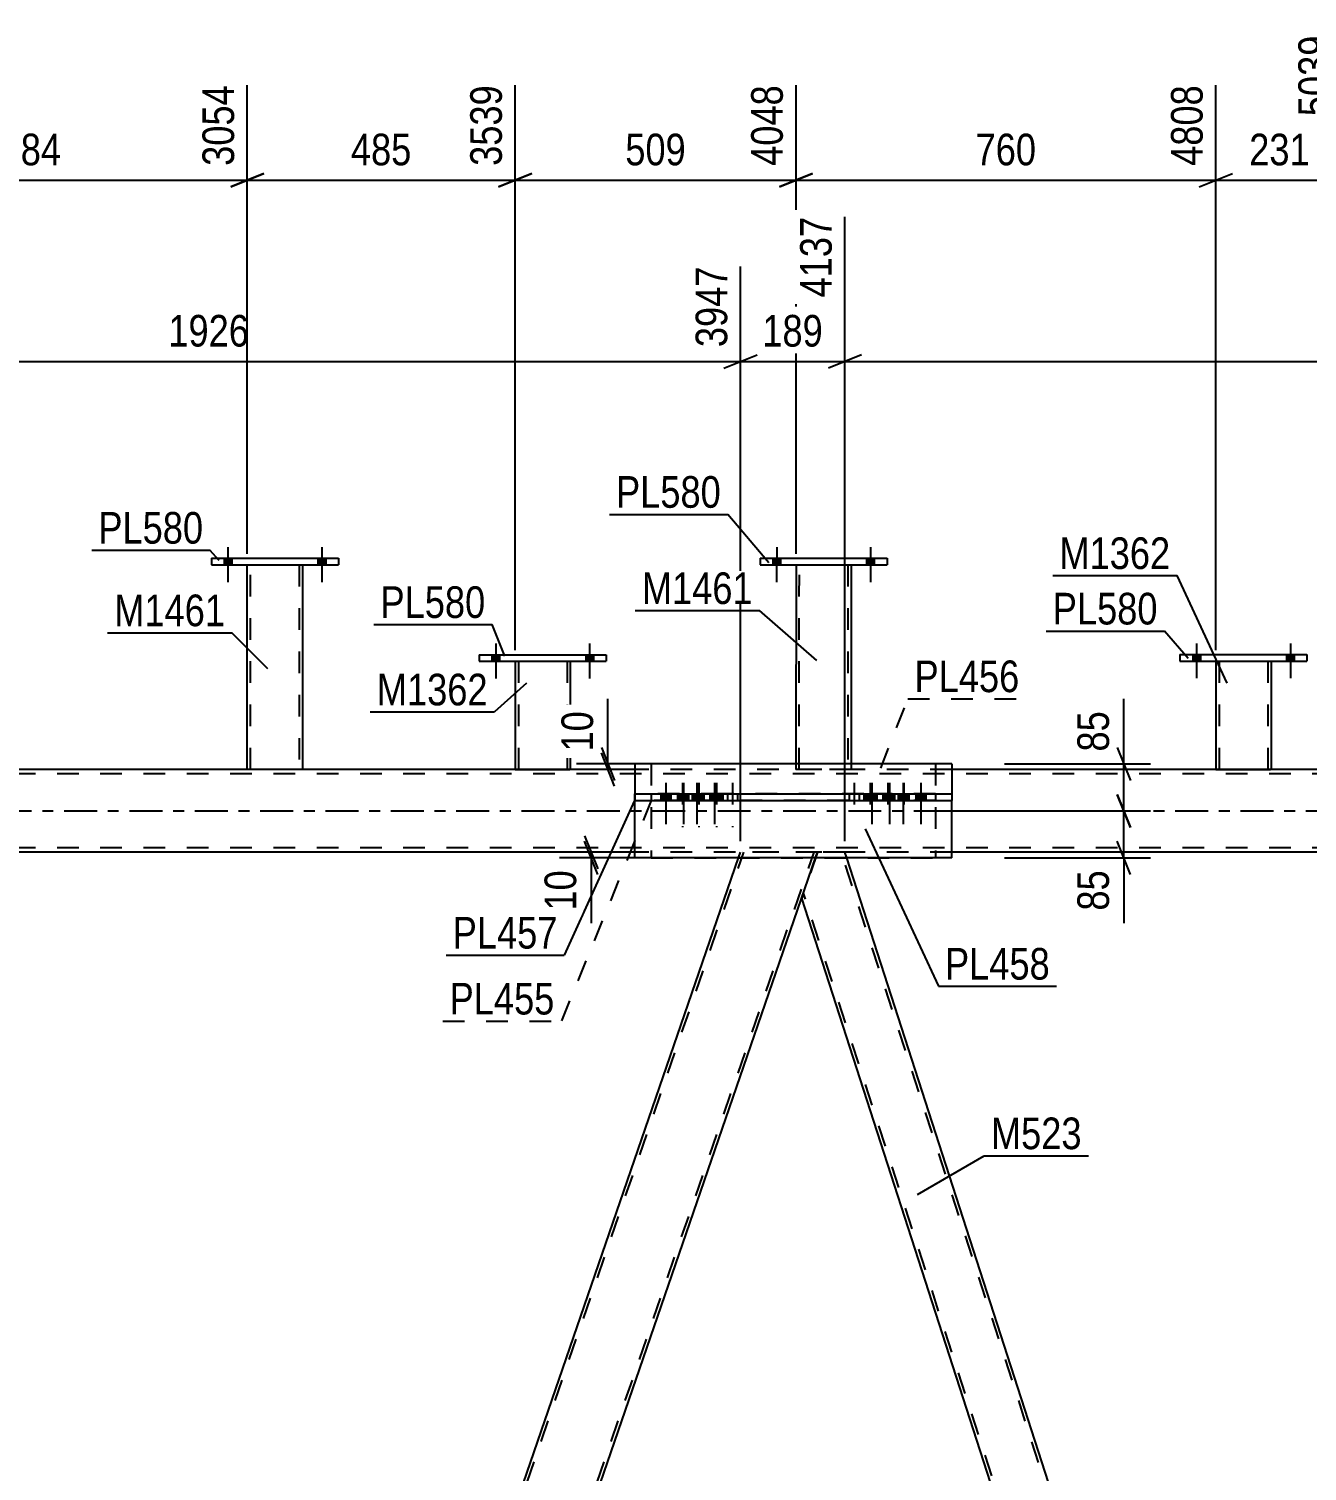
# Model space of a CAD drawing. Header units: millimetres. Extents: x 0 to 1189, y 0 to 841.
# Drawn here: x 287.8 to 403.6, y 550.2 to 680.8 of the extents above; entities that cross this region are included whole.
import ezdxf

# ---------------------------------------------------------------- set-up
doc = ezdxf.new("R2010")
doc.units = ezdxf.units.MM
doc.linetypes.add('DXK_LINE_DOT2', pattern=[3.9198, 1.9599, -1.9599])
doc.linetypes.add('DXK_LINE_DOT3', pattern=[5.9187, 2.979, -0.9799, 0.9799, -0.9799])
doc.styles.add('Arial Narrow', font='ARIALN.TTF', dxfattribs={"height": 0.2})

# ---------------------------------------------------------------- blocks, each defined once
blk = doc.blocks.new('Part-570348649-6372 - 6197')
at = {"color": 7, "linetype": 'DXK_LINE_DOT2'}
for p, q in [((301.07, 456.51), (352.6, 606.24)), ((307.42, 456.51), (358.95, 606.24)), ((352.11, 605.74), (352.29, 606.24)), ((359.27, 606.24), (352.29, 606.24)), ((359.09, 605.74), (359.27, 606.24))]:
    blk.add_line(p, q, dxfattribs=at)
at = {"color": 2, "linetype": 'Continuous'}
for p, q in [((300.93, 457.01), (352.11, 605.74)), ((307.91, 457.01), (359.09, 605.74))]:
    blk.add_line(p, q, dxfattribs=at)
blk = doc.blocks.new('Part-570348649-6417 - 6197')
at = {"color": 2, "linetype": 'Continuous'}
for p, q in [((328.63, 624.14), (328.63, 623.54)), ((328.63, 624.14), (340.13, 624.14)), ((328.63, 623.54), (340.13, 623.54)), ((340.13, 624.14), (340.13, 623.54))]:
    blk.add_line(p, q, dxfattribs=at)
blk = doc.blocks.new('Part-570348649-6287 - 6197')
at = {"color": 2, "linetype": 'Continuous'}
for p, q in [((307.62, 613.74), (307.63, 632.27)), ((312.63, 632.27), (312.62, 613.74))]:
    blk.add_line(p, q, dxfattribs=at)
at = {"color": 7, "linetype": 'DXK_LINE_DOT2'}
for p, q in [((307.63, 632.27), (312.63, 632.27)), ((307.92, 613.74), (307.93, 632.27)), ((312.33, 632.27), (312.32, 613.74)), ((312.62, 613.74), (307.62, 613.74))]:
    blk.add_line(p, q, dxfattribs=at)
blk = doc.blocks.new('Part-570348649-6248 - 6197')
at = {"color": 2, "linetype": 'Continuous'}
for p, q in [((371.43, 614.24), (342.71, 614.24)), ((342.71, 614.24), (342.71, 611.53)), ((371.43, 614.24), (371.43, 611.53)), ((342.71, 605.74), (342.71, 610.93)), ((371.43, 605.74), (371.43, 610.93)), ((371.43, 605.74), (342.71, 605.74))]:
    blk.add_line(p, q, dxfattribs=at)
at = {"color": 7, "linetype": 'DXK_LINE_DOT2'}
for p, q in [((342.71, 611.53), (342.71, 610.93)), ((371.43, 611.53), (371.43, 610.93))]:
    blk.add_line(p, q, dxfattribs=at)
blk = doc.blocks.new('Part-570348649-6317 - 6197')
at = {"color": 7, "linetype": 'DXK_LINE_DOT2'}
for p, q in [((1068.48, 613.34), (154.91, 613.34)), ((371.43, 613.74), (342.71, 613.74)), ((1068.48, 606.64), (154.91, 606.64)), ((371.43, 606.24), (342.71, 606.24))]:
    blk.add_line(p, q, dxfattribs=at)
at = {"color": 2, "linetype": 'Continuous'}
for p, q in [((342.71, 613.74), (265.67, 613.74)), ((448.47, 613.74), (371.43, 613.74)), ((342.71, 606.24), (265.67, 606.24)), ((448.47, 606.24), (371.43, 606.24))]:
    blk.add_line(p, q, dxfattribs=at)
at = {"color": 7, "linetype": 'DXK_LINE_DOT3'}
blk.add_line((154.91, 609.99), (1068.48, 609.99), dxfattribs=at)
blk = doc.blocks.new('Bolt-570348649-6653 - 6197')
at = {"linetype": 'Continuous'}
for points in [[(329.78, 623.54), (330.48, 623.54), (330.48, 624.14), (329.78, 624.14)], [(329.78, 623.54), (330.48, 623.54), (330.48, 624.14), (329.78, 624.14)], [(338.28, 623.54), (338.98, 623.54), (338.98, 624.14), (338.28, 624.14)], [(338.28, 623.54), (338.98, 623.54), (338.98, 624.14), (338.28, 624.14)]]:
    blk.add_hatch(color=1, dxfattribs=at).paths.add_polyline_path(points)
at = {"color": 1, "linetype": 'Continuous'}
for p, q in [((330.13, 625.14), (330.13, 621.99)), ((330.13, 625.14), (330.13, 621.99)), ((338.63, 625.14), (338.63, 621.99)), ((338.63, 625.14), (338.63, 621.99)), ((329.78, 624.14), (329.78, 623.54)), ((329.78, 624.14), (329.78, 623.54)), ((330.48, 624.14), (330.48, 623.54)), ((330.48, 624.14), (330.48, 623.54)), ((338.28, 624.14), (338.28, 623.54)), ((338.28, 624.14), (338.28, 623.54)), ((338.98, 624.14), (338.98, 623.54)), ((338.98, 624.14), (338.98, 623.54))]:
    blk.add_line(p, q, dxfattribs=at)
blk = doc.blocks.new('Part-570348649-6283 - 6197')
at = {"color": 7, "linetype": 'DXK_LINE_DOT2'}
for p, q in [((344.21, 611.53), (369.94, 611.53)), ((350.69, 611.53), (344.21, 611.53)), ((344.21, 611.53), (344.21, 611.53)), ((344.21, 611.53), (344.21, 610.93)), ((363.45, 611.53), (350.69, 611.53)), ((350.69, 611.53), (350.69, 610.93)), ((369.94, 611.53), (363.45, 611.53)), ((363.45, 611.53), (363.45, 610.93)), ((369.94, 611.53), (369.94, 611.53)), ((369.94, 611.53), (369.94, 610.93)), ((369.94, 610.93), (344.21, 610.93)), ((350.69, 610.93), (344.21, 610.93)), ((350.69, 610.93), (363.45, 610.93)), ((363.45, 610.93), (369.94, 610.93))]:
    blk.add_line(p, q, dxfattribs=at)
blk = doc.blocks.new('Part-570348649-6412 - 6197')
at = {"color": 2, "linetype": 'Continuous'}
for p, q in [((331.88, 623.54), (331.88, 613.75)), ((336.88, 623.54), (336.88, 613.75)), ((331.88, 613.75), (336.84, 613.75)), ((336.88, 613.75), (336.84, 613.75))]:
    blk.add_line(p, q, dxfattribs=at)
at = {"color": 7, "linetype": 'DXK_LINE_DOT2'}
for p, q in [((331.88, 623.54), (336.88, 623.54)), ((332.18, 623.54), (332.18, 613.75)), ((336.58, 623.54), (336.58, 613.75)), ((336.56, 613.75), (336.58, 613.75))]:
    blk.add_line(p, q, dxfattribs=at)
blk = doc.blocks.new('Part-570348649-6367 - 6197')
at = {"color": 7, "linetype": 'DXK_LINE_DOT2'}
for p, q in [((359.27, 606.24), (357.84, 602.08)), ((361.75, 606.24), (359.27, 606.24)), ((408.22, 461.46), (361.43, 606.24)), ((361.91, 605.74), (361.75, 606.24)), ((405.19, 456.52), (358, 602.55))]:
    blk.add_line(p, q, dxfattribs=at)
at = {"color": 2, "linetype": 'Continuous'}
for p, q in [((408.38, 461.93), (361.91, 605.74)), ((404.71, 457.02), (357.84, 602.08))]:
    blk.add_line(p, q, dxfattribs=at)
blk = doc.blocks.new('Part-570348649-6443 - 6197')
at = {"color": 2, "linetype": 'Continuous'}
for p, q in [((395.34, 623.55), (395.34, 613.75)), ((400.34, 623.55), (400.34, 613.75)), ((395.34, 613.75), (400.29, 613.75)), ((400.34, 613.75), (400.29, 613.75))]:
    blk.add_line(p, q, dxfattribs=at)
at = {"color": 7, "linetype": 'DXK_LINE_DOT2'}
for p, q in [((395.34, 623.55), (400.34, 623.55)), ((395.64, 623.55), (395.64, 613.75)), ((400.04, 623.55), (400.04, 613.75)), ((400.01, 613.75), (400.04, 613.75))]:
    blk.add_line(p, q, dxfattribs=at)
blk = doc.blocks.new('Part-570348649-6448 - 6197')
at = {"color": 2, "linetype": 'Continuous'}
for p, q in [((392.09, 624.15), (392.09, 623.55)), ((392.09, 624.15), (403.59, 624.15)), ((392.09, 623.55), (403.59, 623.55)), ((403.59, 624.15), (403.59, 623.55))]:
    blk.add_line(p, q, dxfattribs=at)
blk = doc.blocks.new('Bolt-570348649-6880 - 6197')
at = {"linetype": 'Continuous'}
for points in [[(355.21, 632.27), (355.91, 632.27), (355.91, 632.87), (355.21, 632.87)], [(355.21, 632.27), (355.91, 632.27), (355.91, 632.87), (355.21, 632.87)], [(363.71, 632.27), (364.41, 632.27), (364.41, 632.87), (363.71, 632.87)], [(363.71, 632.27), (364.41, 632.27), (364.41, 632.87), (363.71, 632.87)]]:
    blk.add_hatch(color=1, dxfattribs=at).paths.add_polyline_path(points)
at = {"color": 1, "linetype": 'Continuous'}
for p, q in [((355.57, 633.87), (355.56, 630.72)), ((355.57, 633.87), (355.56, 630.72)), ((364.07, 633.87), (364.06, 630.72)), ((364.07, 633.87), (364.06, 630.72)), ((355.21, 632.87), (355.21, 632.27)), ((355.21, 632.87), (355.21, 632.27)), ((355.91, 632.87), (355.91, 632.27)), ((355.91, 632.87), (355.91, 632.27)), ((363.71, 632.87), (363.71, 632.27)), ((363.71, 632.87), (363.71, 632.27)), ((364.41, 632.87), (364.41, 632.27)), ((364.41, 632.87), (364.41, 632.27))]:
    blk.add_line(p, q, dxfattribs=at)
blk = doc.blocks.new('Part-570348649-6868 - 6197')
at = {"color": 2, "linetype": 'Continuous'}
for p, q in [((304.38, 632.87), (304.38, 632.27)), ((304.38, 632.87), (315.88, 632.87)), ((315.88, 632.87), (315.88, 632.27)), ((304.38, 632.27), (315.88, 632.27))]:
    blk.add_line(p, q, dxfattribs=at)
blk = doc.blocks.new('Part-570348649-6575 - 6197')
at = {"color": 2, "linetype": 'Continuous'}
for p, q in [((342.7, 611.53), (371.43, 611.53)), ((342.7, 611.53), (342.7, 610.93)), ((348.69, 610.93), (348.69, 611.53)), ((365.44, 611.53), (365.44, 610.93)), ((371.43, 611.53), (371.43, 610.93)), ((342.7, 610.93), (371.43, 610.93))]:
    blk.add_line(p, q, dxfattribs=at)
blk = doc.blocks.new('Bolt-570348649-6683 - 6197')
at = {"linetype": 'Continuous'}
for points in [[(345.98, 611.53), (345.08, 611.53), (345.08, 610.93), (345.98, 610.93)], [(347.58, 611.53), (346.68, 611.53), (346.68, 610.93), (347.58, 610.93)], [(348.8, 611.53), (347.9, 611.53), (347.9, 610.93), (348.8, 610.93)], [(350.4, 611.53), (349.5, 611.53), (349.5, 610.93), (350.4, 610.93)]]:
    blk.add_hatch(color=1, dxfattribs=at).paths.add_polyline_path(points)
at = {"color": 1, "linetype": 'Continuous'}
for p, q in [((345.08, 611.53), (345.08, 610.93)), ((345.53, 612.53), (345.53, 608.78)), ((345.98, 611.53), (345.98, 610.93)), ((346.68, 611.53), (346.68, 610.93)), ((347.13, 612.53), (347.13, 608.78)), ((347.58, 611.53), (347.58, 610.93)), ((347.9, 611.53), (347.9, 610.93)), ((348.35, 612.53), (348.35, 608.78)), ((348.8, 611.53), (348.8, 610.93)), ((349.5, 611.53), (349.5, 610.93)), ((349.95, 612.53), (349.95, 608.78)), ((350.4, 611.53), (350.4, 610.93))]:
    blk.add_line(p, q, dxfattribs=at)
blk = doc.blocks.new('Bolt-570348649-6654 - 6197')
at = {"color": 1, "linetype": 'DXK_LINE_DOT2'}
for p, q in [((346.6, 611.53), (346.6, 610.93)), ((347.05, 612.53), (347.05, 608.53)), ((347.5, 611.53), (347.5, 610.93)), ((348.06, 611.53), (348.06, 610.93)), ((348.51, 612.53), (348.51, 608.53)), ((348.96, 611.53), (348.96, 610.93)), ((349.66, 611.53), (349.66, 610.93)), ((350.11, 612.53), (350.11, 608.53)), ((350.56, 611.53), (350.56, 610.93)), ((351.11, 611.53), (351.11, 610.93)), ((351.56, 612.53), (351.56, 608.53)), ((352.01, 611.53), (352.01, 610.93))]:
    blk.add_line(p, q, dxfattribs=at)
blk = doc.blocks.new('Bolt-570348649-6659 - 6197')
at = {"linetype": 'Continuous'}
for points in [[(393.24, 623.55), (393.94, 623.55), (393.94, 624.15), (393.24, 624.15)], [(393.24, 623.55), (393.94, 623.55), (393.94, 624.15), (393.24, 624.15)], [(401.74, 623.55), (402.44, 623.55), (402.44, 624.15), (401.74, 624.15)], [(401.74, 623.55), (402.44, 623.55), (402.44, 624.15), (401.74, 624.15)]]:
    blk.add_hatch(color=1, dxfattribs=at).paths.add_polyline_path(points)
at = {"color": 1, "linetype": 'Continuous'}
for p, q in [((393.59, 625.15), (393.59, 622)), ((393.59, 625.15), (393.59, 622)), ((402.09, 625.15), (402.09, 622)), ((402.09, 625.15), (402.09, 622)), ((393.24, 624.15), (393.24, 623.55)), ((393.24, 624.15), (393.24, 623.55)), ((393.94, 624.15), (393.94, 623.55)), ((393.94, 624.15), (393.94, 623.55)), ((401.74, 624.15), (401.74, 623.55)), ((401.74, 624.15), (401.74, 623.55)), ((402.44, 624.15), (402.44, 623.55)), ((402.44, 624.15), (402.44, 623.55))]:
    blk.add_line(p, q, dxfattribs=at)
blk = doc.blocks.new('Bolt-570348649-6660 - 6197')
at = {"color": 1, "linetype": 'DXK_LINE_DOT2'}
for p, q in [((362.13, 611.53), (362.13, 610.93)), ((362.58, 612.53), (362.58, 608.78)), ((363.03, 611.53), (363.03, 610.93)), ((363.58, 611.53), (363.58, 610.93)), ((364.03, 612.53), (364.03, 608.78)), ((364.48, 611.53), (364.48, 610.93)), ((365.18, 611.53), (365.18, 610.93)), ((365.63, 612.53), (365.63, 608.78)), ((366.08, 611.53), (366.08, 610.93)), ((366.64, 611.53), (366.64, 610.93)), ((367.09, 612.53), (367.09, 608.78)), ((367.54, 611.53), (367.54, 610.93))]:
    blk.add_line(p, q, dxfattribs=at)
blk = doc.blocks.new('Bolt-570348649-6684 - 6197')
at = {"linetype": 'Continuous'}
for points in [[(363.74, 610.93), (364.64, 610.93), (364.64, 611.53), (363.74, 611.53)], [(365.34, 610.93), (366.24, 610.93), (366.24, 611.53), (365.34, 611.53)], [(366.56, 610.93), (367.46, 610.93), (367.46, 611.53), (366.56, 611.53)], [(368.16, 610.93), (369.06, 610.93), (369.06, 611.53), (368.16, 611.53)]]:
    blk.add_hatch(color=1, dxfattribs=at).paths.add_polyline_path(points)
at = {"color": 1, "linetype": 'Continuous'}
for p, q in [((363.74, 611.53), (363.74, 610.93)), ((364.19, 612.53), (364.19, 608.78)), ((364.64, 611.53), (364.64, 610.93)), ((365.34, 611.53), (365.34, 610.93)), ((365.79, 612.53), (365.79, 608.78)), ((366.24, 611.53), (366.24, 610.93)), ((366.56, 611.53), (366.56, 610.93)), ((367.01, 612.53), (367.01, 608.78)), ((367.46, 611.53), (367.46, 610.93)), ((368.16, 611.53), (368.16, 610.93)), ((368.61, 612.53), (368.61, 608.78)), ((369.06, 611.53), (369.06, 610.93))]:
    blk.add_line(p, q, dxfattribs=at)
blk = doc.blocks.new('Part-570348649-6797 - 6197')
at = {"color": 2, "linetype": 'Continuous'}
for p, q in [((344.21, 614.24), (344.21, 614.24)), ((357.31, 614.24), (344.21, 614.24)), ((369.94, 614.24), (362.31, 614.24)), ((369.94, 614.24), (369.94, 614.24))]:
    blk.add_line(p, q, dxfattribs=at)
at = {"color": 7, "linetype": 'DXK_LINE_DOT2'}
for p, q in [((344.21, 614.24), (344.21, 605.74)), ((362.31, 614.24), (357.31, 614.24)), ((369.94, 614.24), (369.94, 605.74)), ((344.21, 605.74), (369.94, 605.74))]:
    blk.add_line(p, q, dxfattribs=at)
blk = doc.blocks.new('Bolt-570348649-6869 - 6197')
at = {"linetype": 'Continuous'}
for points in [[(305.53, 632.27), (306.23, 632.27), (306.23, 632.87), (305.53, 632.87)], [(305.53, 632.27), (306.23, 632.27), (306.23, 632.87), (305.53, 632.87)], [(314.03, 632.27), (314.73, 632.27), (314.73, 632.87), (314.03, 632.87)], [(314.03, 632.27), (314.73, 632.27), (314.73, 632.87), (314.03, 632.87)]]:
    blk.add_hatch(color=1, dxfattribs=at).paths.add_polyline_path(points)
at = {"color": 1, "linetype": 'Continuous'}
for p, q in [((305.88, 633.87), (305.88, 630.72)), ((305.88, 633.87), (305.88, 630.72)), ((314.38, 633.87), (314.38, 630.72)), ((314.38, 633.87), (314.38, 630.72)), ((305.53, 632.87), (305.53, 632.27)), ((305.53, 632.87), (305.53, 632.27)), ((306.23, 632.87), (306.23, 632.27)), ((306.23, 632.87), (306.23, 632.27)), ((314.03, 632.87), (314.03, 632.27)), ((314.03, 632.87), (314.03, 632.27)), ((314.73, 632.87), (314.73, 632.27)), ((314.73, 632.87), (314.73, 632.27))]:
    blk.add_line(p, q, dxfattribs=at)
blk = doc.blocks.new('Part-570348649-6874 - 6197')
at = {"color": 2, "linetype": 'Continuous'}
for p, q in [((357.32, 632.27), (357.31, 614.24)), ((362.32, 632.27), (362.31, 614.24))]:
    blk.add_line(p, q, dxfattribs=at)
at = {"color": 7, "linetype": 'DXK_LINE_DOT2'}
for p, q in [((357.32, 632.27), (362.32, 632.27)), ((357.61, 613.74), (357.62, 632.27)), ((362.02, 632.27), (362.01, 613.74)), ((357.31, 614.24), (357.31, 613.74)), ((362.31, 614.24), (362.31, 613.74)), ((362.31, 613.74), (357.31, 613.74))]:
    blk.add_line(p, q, dxfattribs=at)
blk = doc.blocks.new('Part-570348649-6879 - 6197')
at = {"color": 2, "linetype": 'Continuous'}
for p, q in [((354.06, 632.87), (354.06, 632.27)), ((354.06, 632.87), (365.56, 632.87)), ((365.56, 632.87), (365.56, 632.27)), ((354.06, 632.27), (365.56, 632.27))]:
    blk.add_line(p, q, dxfattribs=at)
blk = doc.blocks.new('StraightDimension-570348649-48946 - 6197')
at = {"color": 7, "linetype": 'Continuous'}
for p, q in [((386.41, 611.49), (387.61, 608.49)), ((370.9, 609.99), (389.41, 609.99)), ((387.01, 605.74), (387.01, 609.99)), ((387.61, 604.24), (386.41, 607.24)), ((376.19, 605.74), (389.41, 605.74)), ((387.01, 605.74), (387.01, 599.83)), ((387.01, 605.74), (387.01, 599.83))]:
    blk.add_line(p, q, dxfattribs=at)
at = {"color": 0}
blk.add_wipeout([(386.26, 605.22), (382.06, 605.22), (382.06, 600.36), (386.26, 600.36)], dxfattribs=at)
at = {"color": 3, "style": 'Arial Narrow'}
blk.add_text('85', height=2.863, rotation=90.0002, dxfattribs=at).set_placement((385.66, 600.96))
blk = doc.blocks.new('StraightDimension-570348649-48949 - 6197')
at = {"color": 7, "linetype": 'Continuous'}
for p, q in [((340.29, 614.24), (340.29, 620.15)), ((340.29, 614.24), (340.29, 620.15)), ((339.69, 615.74), (340.89, 612.74)), ((343.21, 614.24), (337.44, 614.24)), ((340.89, 612.24), (339.69, 615.24)), ((340.29, 613.74), (340.29, 614.24)), ((343.21, 613.74), (337.44, 613.74))]:
    blk.add_line(p, q, dxfattribs=at)
at = {"color": 0}
blk.add_wipeout([(339.54, 619.62), (335.34, 619.62), (335.34, 614.77), (339.54, 614.77)], dxfattribs=at)
at = {"color": 3, "style": 'Arial Narrow'}
blk.add_text('10', height=2.863, rotation=90.0002, dxfattribs=at).set_placement((338.94, 615.37))
blk = doc.blocks.new('StraightDimension-570348649-39412 - 6197')
at = {"color": 7, "linetype": 'Continuous'}
for p, q in [((406.87, 633.27), (406.87, 680.23)), ((395.34, 624.55), (395.34, 675.73)), ((393.84, 666.52), (396.84, 667.72)), ((408.37, 667.72), (405.37, 666.52)), ((395.34, 667.12), (406.87, 667.12))]:
    blk.add_line(p, q, dxfattribs=at)
at = {"color": 0}
blk.add_wipeout([(404.45, 667.87), (404.45, 672.07), (397.76, 672.07), (397.76, 667.87)], dxfattribs=at)
at = {"color": 3, "style": 'Arial Narrow'}
blk.add_text('231', height=2.863, dxfattribs=at).set_placement((398.36, 668.47))
at = {"color": 0, "linetype": 'Continuous'}
blk.add_wipeout([(406.27, 680.83), (402.07, 680.83), (402.07, 672.32), (406.27, 672.32)], dxfattribs=at)
at = {"color": 3, "linetype": 'Continuous', "style": 'Arial Narrow'}
blk.add_text('5039', height=2.863, rotation=90.0002, dxfattribs=at).set_placement((405.67, 672.92))
blk = doc.blocks.new('StraightDimension-570348649-48948 - 6197')
at = {"color": 7, "linetype": 'Continuous'}
for p, q in [((387.01, 614.24), (387.01, 620.15)), ((387.01, 614.24), (387.01, 620.15)), ((386.41, 615.74), (387.61, 612.74)), ((376.19, 614.24), (389.41, 614.24)), ((387.01, 609.99), (387.01, 614.24)), ((387.61, 608.49), (386.41, 611.49)), ((370.9, 609.99), (389.41, 609.99))]:
    blk.add_line(p, q, dxfattribs=at)
at = {"color": 0}
blk.add_wipeout([(386.26, 619.62), (382.06, 619.62), (382.06, 614.77), (386.26, 614.77)], dxfattribs=at)
at = {"color": 3, "style": 'Arial Narrow'}
blk.add_text('85', height=2.863, rotation=90.0002, dxfattribs=at).set_placement((385.66, 615.37))
blk = doc.blocks.new('StraightDimension-570348649-38594 - 6197')
at = {"color": 7, "linetype": 'Continuous'}
for p, q in [((361.75, 607.24), (361.75, 663.81)), ((458.04, 607.24), (458.04, 659.31)), ((363.25, 651.3), (360.25, 650.1)), ((361.75, 650.7), (458.04, 650.7)), ((456.54, 650.1), (459.54, 651.3))]:
    blk.add_line(p, q, dxfattribs=at)
at = {"color": 0}
blk.add_wipeout([(414.15, 651.45), (414.15, 655.65), (405.64, 655.65), (405.64, 651.45)], dxfattribs=at)
at = {"color": 3, "style": 'Arial Narrow'}
blk.add_text('1926', height=2.863, dxfattribs=at).set_placement((406.24, 652.05))
at = {"color": 0, "linetype": 'Continuous'}
blk.add_wipeout([(457.44, 659.91), (453.24, 659.91), (453.24, 651.4), (457.44, 651.4)], dxfattribs=at)
at = {"color": 3, "linetype": 'Continuous', "style": 'Arial Narrow'}
blk.add_text('6063', height=2.863, rotation=90.0002, dxfattribs=at).set_placement((456.84, 652))
blk = doc.blocks.new('StraightDimension-570348649-38596 - 6197')
at = {"color": 7, "linetype": 'Continuous'}
for p, q in [((255.98, 607.24), (255.98, 663.81)), ((352.29, 607.24), (352.29, 659.31)), ((257.48, 651.3), (254.48, 650.1)), ((255.98, 650.7), (352.29, 650.7)), ((350.79, 650.1), (353.79, 651.3))]:
    blk.add_line(p, q, dxfattribs=at)
at = {"color": 0}
blk.add_wipeout([(308.39, 651.45), (308.39, 655.65), (299.88, 655.65), (299.88, 651.45)], dxfattribs=at)
at = {"color": 3, "style": 'Arial Narrow'}
blk.add_text('1926', height=2.863, dxfattribs=at).set_placement((300.48, 652.05))
at = {"color": 0, "linetype": 'Continuous'}
blk.add_wipeout([(351.69, 659.91), (347.49, 659.91), (347.49, 651.4), (351.69, 651.4)], dxfattribs=at)
at = {"color": 3, "linetype": 'Continuous', "style": 'Arial Narrow'}
blk.add_text('3947', height=2.863, rotation=90.0002, dxfattribs=at).set_placement((351.09, 652))
blk = doc.blocks.new('StraightDimension-570348649-39414 - 6197')
at = {"color": 7, "linetype": 'Continuous'}
for p, q in [((331.88, 624.54), (331.88, 675.73)), ((357.32, 633.27), (357.32, 675.73)), ((333.38, 667.72), (330.38, 666.52)), ((355.82, 666.52), (358.82, 667.72)), ((331.88, 667.12), (357.32, 667.12))]:
    blk.add_line(p, q, dxfattribs=at)
at = {"color": 0}
blk.add_wipeout([(347.94, 667.87), (347.94, 672.07), (341.26, 672.07), (341.26, 667.87)], dxfattribs=at)
at = {"color": 3, "style": 'Arial Narrow'}
blk.add_text('509', height=2.863, dxfattribs=at).set_placement((341.86, 668.47))
at = {"color": 0, "linetype": 'Continuous'}
blk.add_wipeout([(356.72, 676.33), (352.52, 676.33), (352.52, 667.82), (356.72, 667.82)], dxfattribs=at)
at = {"color": 3, "linetype": 'Continuous', "style": 'Arial Narrow'}
blk.add_text('4048', height=2.863, rotation=90.0002, dxfattribs=at).set_placement((356.12, 668.42))
blk = doc.blocks.new('StraightDimension-570348649-48951 - 6197')
at = {"color": 7, "linetype": 'Continuous'}
for p, q in [((338.16, 607.74), (339.36, 604.74)), ((343.21, 606.24), (335.91, 606.24)), ((339.36, 604.24), (338.16, 607.24)), ((338.76, 605.74), (338.76, 606.24)), ((343.21, 605.74), (335.91, 605.74)), ((338.76, 605.74), (338.76, 599.83)), ((338.76, 605.74), (338.76, 599.83))]:
    blk.add_line(p, q, dxfattribs=at)
at = {"color": 0}
blk.add_wipeout([(338.01, 605.22), (333.81, 605.22), (333.81, 600.36), (338.01, 600.36)], dxfattribs=at)
at = {"color": 3, "style": 'Arial Narrow'}
blk.add_text('10', height=2.863, rotation=90.0002, dxfattribs=at).set_placement((337.41, 600.96))
blk = doc.blocks.new('StraightDimension-570348649-39413 - 6197')
at = {"color": 7, "linetype": 'Continuous'}
for p, q in [((357.32, 633.27), (357.32, 675.73)), ((395.34, 624.55), (395.34, 675.73)), ((358.82, 667.72), (355.82, 666.52)), ((393.84, 666.52), (396.84, 667.72)), ((357.32, 667.12), (395.34, 667.12))]:
    blk.add_line(p, q, dxfattribs=at)
at = {"color": 0}
blk.add_wipeout([(379.67, 667.87), (379.67, 672.07), (372.98, 672.07), (372.98, 667.87)], dxfattribs=at)
at = {"color": 3, "style": 'Arial Narrow'}
blk.add_text('760', height=2.863, dxfattribs=at).set_placement((373.58, 668.47))
at = {"color": 0, "linetype": 'Continuous'}
blk.add_wipeout([(394.74, 676.33), (390.54, 676.33), (390.54, 667.82), (394.74, 667.82)], dxfattribs=at)
at = {"color": 3, "linetype": 'Continuous', "style": 'Arial Narrow'}
blk.add_text('4808', height=2.863, rotation=90.0002, dxfattribs=at).set_placement((394.14, 668.42))
blk = doc.blocks.new('StraightDimension-570348649-38595 - 6197')
at = {"color": 7, "linetype": 'Continuous'}
for p, q in [((361.75, 607.24), (361.75, 663.81)), ((352.29, 607.24), (352.29, 659.31)), ((350.79, 650.1), (353.79, 651.3)), ((352.29, 650.7), (361.75, 650.7)), ((363.25, 651.3), (360.25, 650.1))]:
    blk.add_line(p, q, dxfattribs=at)
at = {"color": 0}
blk.add_wipeout([(360.36, 651.45), (360.36, 655.65), (353.67, 655.65), (353.67, 651.45)], dxfattribs=at)
at = {"color": 3, "style": 'Arial Narrow'}
blk.add_text('189', height=2.863, dxfattribs=at).set_placement((354.27, 652.05))
at = {"color": 0, "linetype": 'Continuous'}
blk.add_wipeout([(361.15, 664.41), (356.95, 664.41), (356.95, 655.9), (361.15, 655.9)], dxfattribs=at)
at = {"color": 3, "linetype": 'Continuous', "style": 'Arial Narrow'}
blk.add_text('4137', height=2.863, rotation=90.0002, dxfattribs=at).set_placement((360.55, 656.5))
blk = doc.blocks.new('StraightDimension-570348649-39415 - 6197')
at = {"color": 7, "linetype": 'Continuous'}
for p, q in [((307.63, 633.27), (307.63, 675.73)), ((331.88, 624.54), (331.88, 675.73)), ((309.13, 667.72), (306.13, 666.52)), ((330.38, 666.52), (333.38, 667.72)), ((307.63, 667.12), (331.88, 667.12))]:
    blk.add_line(p, q, dxfattribs=at)
at = {"color": 0}
blk.add_wipeout([(323.1, 667.87), (323.1, 672.07), (316.41, 672.07), (316.41, 667.87)], dxfattribs=at)
at = {"color": 3, "style": 'Arial Narrow'}
blk.add_text('485', height=2.863, dxfattribs=at).set_placement((317.01, 668.47))
at = {"color": 0, "linetype": 'Continuous'}
blk.add_wipeout([(331.28, 676.33), (327.08, 676.33), (327.08, 667.82), (331.28, 667.82)], dxfattribs=at)
at = {"color": 3, "linetype": 'Continuous', "style": 'Arial Narrow'}
blk.add_text('3539', height=2.863, rotation=90.0002, dxfattribs=at).set_placement((330.68, 668.42))
blk = doc.blocks.new('StraightDimension-570348649-39416 - 6197')
at = {"color": 7, "linetype": 'Continuous'}
for p, q in [((268.43, 624.53), (268.43, 680.23)), ((307.63, 633.27), (307.63, 675.73)), ((269.93, 667.72), (266.93, 666.52)), ((306.13, 666.52), (309.13, 667.72)), ((268.43, 667.12), (307.63, 667.12))]:
    blk.add_line(p, q, dxfattribs=at)
at = {"color": 0}
blk.add_wipeout([(291.37, 667.87), (291.37, 672.07), (284.69, 672.07), (284.69, 667.87)], dxfattribs=at)
at = {"color": 3, "style": 'Arial Narrow'}
blk.add_text('784', height=2.863, dxfattribs=at).set_placement((285.29, 668.47))
at = {"color": 0, "linetype": 'Continuous'}
blk.add_wipeout([(307.03, 676.33), (302.83, 676.33), (302.83, 667.82), (307.03, 667.82)], dxfattribs=at)
at = {"color": 3, "linetype": 'Continuous', "style": 'Arial Narrow'}
blk.add_text('3054', height=2.863, rotation=90.0002, dxfattribs=at).set_placement((306.43, 668.42))
blk = doc.blocks.new('Mark-570348649-27708 - 6197')
at = {"color": 0}
blk.add_wipeout([(390.08, 626.88), (390.08, 629.88), (380.57, 629.88), (380.57, 626.88)], dxfattribs=at)
blk.add_wipeout([(390.08, 626.88), (390.08, 629.88), (380.57, 629.88), (380.57, 626.88)], dxfattribs=at)
at = {"color": 30, "linetype": 'Continuous'}
for p in [(379.97, 626.28), (392.83, 623.79)]:
    blk.add_line(p, (390.68, 626.28), dxfattribs=at)
at = {"color": 3, "style": 'Arial Narrow'}
blk.add_text('PL580', height=2.863, dxfattribs=at).set_placement((380.57, 626.88))
blk = doc.blocks.new('Mark-570348649-27783 - 6197')
at = {"color": 0}
blk.add_wipeout([(353.41, 628.73), (353.41, 631.73), (343.36, 631.73), (343.36, 628.73)], dxfattribs=at)
blk.add_wipeout([(353.41, 628.73), (353.41, 631.73), (343.36, 631.73), (343.36, 628.73)], dxfattribs=at)
at = {"color": 30, "linetype": 'Continuous'}
for p in [(342.76, 628.13), (359.21, 623.6)]:
    blk.add_line(p, (354.01, 628.13), dxfattribs=at)
at = {"color": 3, "style": 'Arial Narrow'}
blk.add_text('M1461', height=2.863, dxfattribs=at).set_placement((343.36, 628.73))
blk = doc.blocks.new('Mark-570348649-27780 - 6197')
at = {"color": 0}
blk.add_wipeout([(303.64, 634.2), (303.64, 637.2), (294.14, 637.2), (294.14, 634.2)], dxfattribs=at)
blk.add_wipeout([(303.64, 634.2), (303.64, 637.2), (294.14, 637.2), (294.14, 634.2)], dxfattribs=at)
at = {"color": 30, "linetype": 'Continuous'}
for p in [(293.54, 633.6), (305.07, 632.66)]:
    blk.add_line(p, (304.24, 633.6), dxfattribs=at)
at = {"color": 3, "style": 'Arial Narrow'}
blk.add_text('PL580', height=2.863, dxfattribs=at).set_placement((294.14, 634.2))
blk = doc.blocks.new('Mark-570348649-27687 - 6197')
at = {"color": 0}
blk.add_wipeout([(305.63, 626.72), (305.63, 629.72), (295.58, 629.72), (295.58, 626.72)], dxfattribs=at)
blk.add_wipeout([(305.63, 626.72), (305.63, 629.72), (295.58, 629.72), (295.58, 626.72)], dxfattribs=at)
at = {"color": 30, "linetype": 'Continuous'}
for p in [(294.98, 626.12), (309.48, 622.87)]:
    blk.add_line(p, (306.23, 626.12), dxfattribs=at)
at = {"color": 3, "style": 'Arial Narrow'}
blk.add_text('M1461', height=2.863, dxfattribs=at).set_placement((295.58, 626.72))
blk = doc.blocks.new('Mark-570348649-27991 - 6197')
at = {"color": 0}
blk.add_wipeout([(380.32, 594.71), (380.32, 597.71), (370.81, 597.71), (370.81, 594.71)], dxfattribs=at)
blk.add_wipeout([(380.32, 594.71), (380.32, 597.71), (370.81, 597.71), (370.81, 594.71)], dxfattribs=at)
at = {"color": 30, "linetype": 'Continuous'}
for p, q in [((363.57, 608.37), (370.21, 594.11)), ((370.21, 594.11), (380.92, 594.11))]:
    blk.add_line(p, q, dxfattribs=at)
at = {"color": 3, "style": 'Arial Narrow'}
blk.add_text('PL458', height=2.863, dxfattribs=at).set_placement((370.81, 594.71))
blk = doc.blocks.new('Mark-570348649-27429 - 6197')
at = {"color": 0}
blk.add_wipeout([(383.19, 579.35), (383.19, 582.35), (374.97, 582.35), (374.97, 579.35)], dxfattribs=at)
blk.add_wipeout([(383.19, 579.35), (383.19, 582.35), (374.97, 582.35), (374.97, 579.35)], dxfattribs=at)
at = {"color": 30, "linetype": 'Continuous'}
for p, q in [((368.31, 575.25), (374.37, 578.75)), ((374.37, 578.75), (383.79, 578.75))]:
    blk.add_line(p, q, dxfattribs=at)
at = {"color": 3, "style": 'Arial Narrow'}
blk.add_text('M523', height=2.863, dxfattribs=at).set_placement((374.97, 579.35))
blk = doc.blocks.new('Mark-570348649-27693 - 6197')
at = {"color": 0}
blk.add_wipeout([(329.42, 619.55), (329.42, 622.55), (319.36, 622.55), (319.36, 619.55)], dxfattribs=at)
blk.add_wipeout([(329.42, 619.55), (329.42, 622.55), (319.36, 622.55), (319.36, 619.55)], dxfattribs=at)
at = {"color": 30, "linetype": 'Continuous'}
for p in [(332.9, 621.57), (318.76, 618.95)]:
    blk.add_line(p, (330.02, 618.95), dxfattribs=at)
at = {"color": 3, "style": 'Arial Narrow'}
blk.add_text('M1362', height=2.863, dxfattribs=at).set_placement((319.36, 619.55))
blk = doc.blocks.new('Mark-570348649-27696 - 6197')
at = {"color": 0}
blk.add_wipeout([(329.19, 627.47), (329.19, 630.47), (319.69, 630.47), (319.69, 627.47)], dxfattribs=at)
blk.add_wipeout([(329.19, 627.47), (329.19, 630.47), (319.69, 630.47), (319.69, 627.47)], dxfattribs=at)
at = {"color": 30, "linetype": 'Continuous'}
for p in [(319.09, 626.87), (330.95, 624.01)]:
    blk.add_line(p, (329.79, 626.87), dxfattribs=at)
at = {"color": 3, "style": 'Arial Narrow'}
blk.add_text('PL580', height=2.863, dxfattribs=at).set_placement((319.69, 627.47))
blk = doc.blocks.new('Mark-570348649-27705 - 6197')
at = {"color": 0}
blk.add_wipeout([(391.22, 631.9), (391.22, 634.9), (381.17, 634.9), (381.17, 631.9)], dxfattribs=at)
blk.add_wipeout([(391.22, 631.9), (391.22, 634.9), (381.17, 634.9), (381.17, 631.9)], dxfattribs=at)
at = {"color": 30, "linetype": 'Continuous'}
for p in [(380.57, 631.3), (396.35, 621.57)]:
    blk.add_line(p, (391.82, 631.3), dxfattribs=at)
at = {"color": 3, "style": 'Arial Narrow'}
blk.add_text('M1362', height=2.863, dxfattribs=at).set_placement((381.17, 631.9))
blk = doc.blocks.new('Mark-570348649-27786 - 6197')
at = {"color": 0}
blk.add_wipeout([(350.53, 637.45), (350.53, 640.45), (341.02, 640.45), (341.02, 637.45)], dxfattribs=at)
blk.add_wipeout([(350.53, 637.45), (350.53, 640.45), (341.02, 640.45), (341.02, 637.45)], dxfattribs=at)
at = {"color": 30, "linetype": 'Continuous'}
for p in [(340.42, 636.85), (354.86, 632.45)]:
    blk.add_line(p, (351.13, 636.85), dxfattribs=at)
at = {"color": 3, "style": 'Arial Narrow'}
blk.add_text('PL580', height=2.863, dxfattribs=at).set_placement((341.02, 637.45))
blk = doc.blocks.new('Mark-570348649-27994 - 6197')
at = {"color": 0}
blk.add_wipeout([(335.46, 591.55), (335.46, 594.55), (325.95, 594.55), (325.95, 591.55)], dxfattribs=at)
blk.add_wipeout([(335.46, 591.55), (335.46, 594.55), (325.95, 594.55), (325.95, 591.55)], dxfattribs=at)
at = {"color": 30, "linetype": 'DXK_LINE_DOT2'}
for p in [(344.21, 610.93), (325.35, 590.95)]:
    blk.add_line(p, (336.06, 590.95), dxfattribs=at)
at = {"color": 3, "style": 'Arial Narrow'}
blk.add_text('PL455', height=2.863, dxfattribs=at).set_placement((325.95, 591.55))
blk = doc.blocks.new('Mark-570348649-27997 - 6197')
at = {"color": 0}
blk.add_wipeout([(335.73, 597.52), (335.73, 600.52), (326.23, 600.52), (326.23, 597.52)], dxfattribs=at)
blk.add_wipeout([(335.73, 597.52), (335.73, 600.52), (326.23, 600.52), (326.23, 597.52)], dxfattribs=at)
at = {"color": 30, "linetype": 'Continuous'}
for p in [(342.7, 610.93), (325.63, 596.92)]:
    blk.add_line(p, (336.33, 596.92), dxfattribs=at)
at = {"color": 3, "style": 'Arial Narrow'}
blk.add_text('PL457', height=2.863, dxfattribs=at).set_placement((326.23, 597.52))
blk = doc.blocks.new('Mark-570348649-28000 - 6197')
at = {"color": 0}
blk.add_wipeout([(377.56, 620.75), (377.56, 623.75), (368.05, 623.75), (368.05, 620.75)], dxfattribs=at)
blk.add_wipeout([(377.56, 620.75), (377.56, 623.75), (368.05, 623.75), (368.05, 620.75)], dxfattribs=at)
at = {"color": 30, "linetype": 'DXK_LINE_DOT2'}
for p, q in [((364.99, 613.86), (367.45, 620.15)), ((367.45, 620.15), (378.16, 620.15))]:
    blk.add_line(p, q, dxfattribs=at)
at = {"color": 3, "style": 'Arial Narrow'}
blk.add_text('PL456', height=2.863, dxfattribs=at).set_placement((368.05, 620.75))

msp = doc.modelspace()

# ---------------------------------------------------------------- block references
for name in ['Bolt-570348649-6869 - 6197', 'Bolt-570348649-6880 - 6197', 'Part-570348649-6868 - 6197', 'Part-570348649-6879 - 6197', 'Part-570348649-6287 - 6197', 'Part-570348649-6874 - 6197', 'Bolt-570348649-6653 - 6197', 'Bolt-570348649-6659 - 6197', 'Part-570348649-6417 - 6197', 'Part-570348649-6412 - 6197', 'Part-570348649-6448 - 6197', 'Part-570348649-6443 - 6197', 'Part-570348649-6248 - 6197', 'Part-570348649-6797 - 6197', 'Part-570348649-6317 - 6197', 'Part-570348649-6575 - 6197', 'Part-570348649-6283 - 6197', 'Bolt-570348649-6683 - 6197', 'Bolt-570348649-6654 - 6197', 'Bolt-570348649-6660 - 6197', 'Bolt-570348649-6684 - 6197', 'Part-570348649-6372 - 6197', 'Part-570348649-6367 - 6197']:
    msp.add_blockref(name, (0, 0))

# ---------------------------------------------------------------- next in the draw order: block references
for name in ['StraightDimension-570348649-39412 - 6197', 'StraightDimension-570348649-48949 - 6197', 'StraightDimension-570348649-48946 - 6197', 'Mark-570348649-27429 - 6197']:
    msp.add_blockref(name, (0, 0))

# ---------------------------------------------------------------- next in the draw order: block references
for name in ['StraightDimension-570348649-38596 - 6197', 'StraightDimension-570348649-48948 - 6197']:
    msp.add_blockref(name, (0, 0))

# ---------------------------------------------------------------- next in the draw order: block references
for name in ['StraightDimension-570348649-39414 - 6197', 'StraightDimension-570348649-38594 - 6197', 'Mark-570348649-27693 - 6197', 'StraightDimension-570348649-48951 - 6197']:
    msp.add_blockref(name, (0, 0))

# ---------------------------------------------------------------- next in the draw order: block references
for name in ['StraightDimension-570348649-39415 - 6197', 'StraightDimension-570348649-39413 - 6197', 'Mark-570348649-28000 - 6197', 'Mark-570348649-27994 - 6197']:
    msp.add_blockref(name, (0, 0))

# ---------------------------------------------------------------- next in the draw order: block references
for name in ['StraightDimension-570348649-39416 - 6197', 'StraightDimension-570348649-38595 - 6197', 'Mark-570348649-27696 - 6197', 'Mark-570348649-27708 - 6197', 'Mark-570348649-27997 - 6197']:
    msp.add_blockref(name, (0, 0))

# ---------------------------------------------------------------- next in the draw order: block references
for name in ['Mark-570348649-27786 - 6197', 'Mark-570348649-27780 - 6197', 'Mark-570348649-27705 - 6197', 'Mark-570348649-27783 - 6197', 'Mark-570348649-27687 - 6197', 'Mark-570348649-27991 - 6197']:
    msp.add_blockref(name, (0, 0))

doc.saveas('drawing.dxf')
